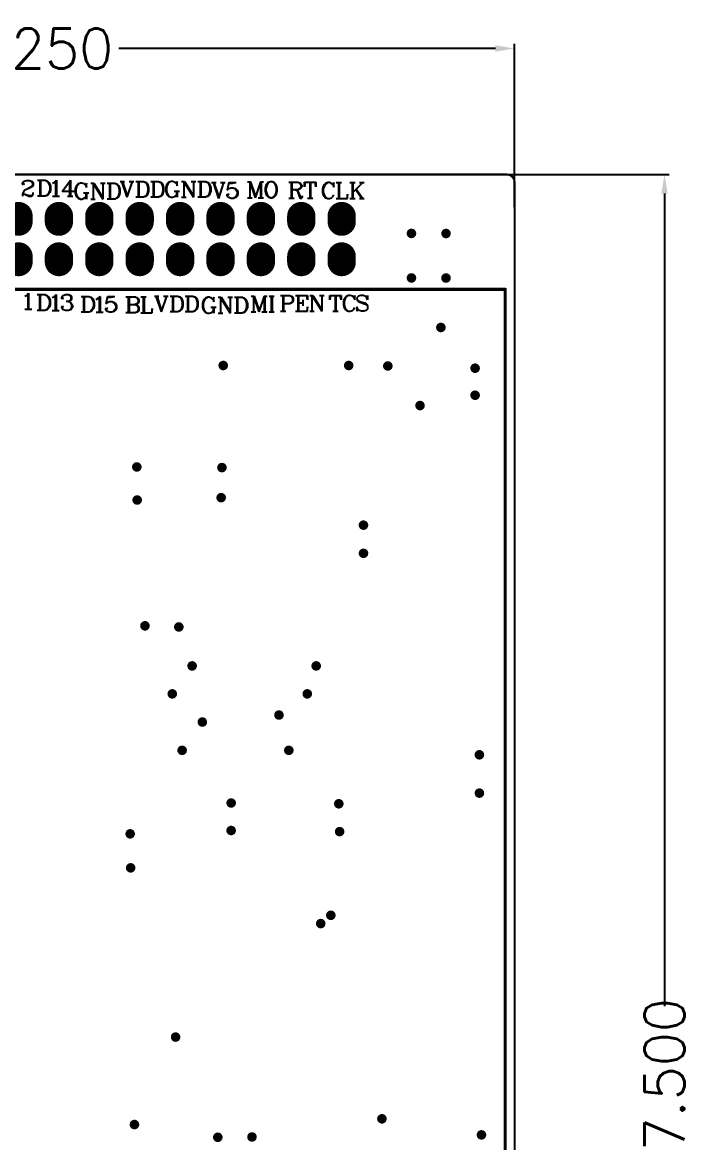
# Model space of a CAD drawing. Header units: millimetres. Extents: x 2086 to 2273, y 419 to 632.
# Drawn here: x 2129.6 to 2171.6, y 489.2 to 559.7 of the extents above; entities that cross this region are included whole.
import ezdxf

# ---------------------------------------------------------------- set-up
doc = ezdxf.new("R2010")
doc.units = ezdxf.units.MM
for name, color, linetype in [('KEEPOUTLAYER', 6, 'Continuous'), ('MULTILAYER', 9, 'Continuous'), ('TOPOVERLAY', 2, 'Continuous'), ('ViaHoleLayer', 16, 'Continuous')]:
    doc.layers.add(name, color=color, linetype=linetype)
doc.styles.get("Standard").update_dxf_attribs({"font": 'txt', "bigfont": 'gbcbig.shx'})
doc.dimstyles.new('ISO-25$0', dxfattribs={"dimtxt": 2.5, "dimasz": 1.2, "dimexe": 0.3, "dimexo": 0.2, "dimgap": 0.2, "dimtad": 0, "dimdec": 3, "dimzin": 1, "dimdsep": 46, "dimtxsty": 'Standard', "dimcen": 0.5, "dimadec": 0, "dimazin": 0, "dimtp": 1.2, "dimtm": 1.2, "dimtfac": 1, "dimtdec": 3, "dimtmove": 0, "dimatfit": 3, "dimfxl": 0, "dimtolj": 1, "dimarcsym": 0})

# ---------------------------------------------------------------- blocks, each defined once
blk = doc.blocks.new('IDE34VR_1')
at = {"layer": 'MULTILAYER', "const_width": 1.778}
for points in [[(0.000005, 2.716995), (0.000005, 2.362995)], [(2.54, 2.717002), (2.54, 2.363003)], [(5.080005, 2.716997), (5.080005, 2.362998)], [(7.620003, 2.716997), (7.620003, 2.362998)], [(10.160003, 2.717), (10.160003, 2.363)], [(12.7, 2.716995), (12.7, 2.362995)], [(15.240003, 2.717), (15.240003, 2.363)], [(17.780003, 2.716997), (17.780003, 2.362998)], [(20.32, 2.717), (20.32, 2.363)], [(22.860005, 2.717), (22.860005, 2.363)], [(25.4, 2.717), (25.4, 2.363)], [(27.940003, 2.716997), (27.940003, 2.362998)], [(30.480003, 2.716997), (30.480003, 2.362998)], [(33.020003, 2.717), (33.020003, 2.363)], [(35.560005, 2.716997), (35.560005, 2.362998)], [(38.100003, 2.717), (38.100003, 2.363)], [(40.640003, 2.716997), (40.640003, 2.362998)], [(2.540005, 0.177), (2.540005, -0.177)], [(5.08, 0.177002), (5.08, -0.176997)], [(7.620003, 0.176997), (7.620003, -0.177002)], [(10.160003, 0.176995), (10.160003, -0.177005)], [(12.7, 0.177), (12.7, -0.177)], [(15.240003, 0.176997), (15.240003, -0.177002)], [(17.780003, 0.176997), (17.780003, -0.177002)], [(20.320003, 0.176997), (20.320003, -0.177002)], [(22.86, 0.177), (22.86, -0.177)], [(25.400005, 0.177), (25.400005, -0.177)], [(27.940003, 0.176997), (27.940003, -0.177002)], [(30.480003, 0.176997), (30.480003, -0.177002)], [(33.020003, 0.176997), (33.020003, -0.177002)], [(35.56, 0.177), (35.56, -0.177)], [(38.100003, 0.176997), (38.100003, -0.177002)], [(40.640003, 0.176997), (40.640003, -0.177002)]]:
    blk.add_lwpolyline(points, dxfattribs=at)
at = {"layer": 'MULTILAYER', "const_width": 0.889}
for points in [[(-0.444495, 2.716995, 1), (0.444505, 2.716995, 1)], [(2.0955, 2.717002, 1), (2.9845, 2.717002, 1)], [(4.635505, 2.716997, 1), (5.524505, 2.716997, 1)], [(7.175503, 2.716997, 1), (8.064503, 2.716997, 1)], [(9.715503, 2.717, 1), (10.604503, 2.717, 1)], [(12.2555, 2.716995, 1), (13.1445, 2.716995, 1)], [(14.795503, 2.717, 1), (15.684503, 2.717, 1)], [(17.335503, 2.716997, 1), (18.224503, 2.716997, 1)], [(19.8755, 2.717, 1), (20.7645, 2.717, 1)], [(22.415505, 2.717, 1), (23.304505, 2.717, 1)], [(24.9555, 2.717, 1), (25.8445, 2.717, 1)], [(27.495503, 2.716997, 1), (28.384503, 2.716997, 1)], [(30.035503, 2.716997, 1), (30.924503, 2.716997, 1)], [(32.575503, 2.717, 1), (33.464503, 2.717, 1)], [(35.115505, 2.716997, 1), (36.004505, 2.716997, 1)], [(37.655503, 2.717, 1), (38.544503, 2.717, 1)], [(40.195503, 2.716997, 1), (41.084503, 2.716997, 1)], [(-0.444495, 2.362995, 1), (0.444505, 2.362995, 1)], [(2.0955, 2.363003, 1), (2.9845, 2.363003, 1)], [(4.635505, 2.362998, 1), (5.524505, 2.362998, 1)], [(7.175503, 2.362998, 1), (8.064503, 2.362998, 1)], [(9.715503, 2.363, 1), (10.604503, 2.363, 1)], [(12.2555, 2.362995, 1), (13.1445, 2.362995, 1)], [(14.795503, 2.363, 1), (15.684503, 2.363, 1)], [(17.335503, 2.362998, 1), (18.224503, 2.362998, 1)], [(19.8755, 2.363, 1), (20.7645, 2.363, 1)], [(22.415505, 2.363, 1), (23.304505, 2.363, 1)], [(24.9555, 2.363, 1), (25.8445, 2.363, 1)], [(27.495503, 2.362998, 1), (28.384503, 2.362998, 1)], [(30.035503, 2.362998, 1), (30.924503, 2.362998, 1)], [(32.575503, 2.363, 1), (33.464503, 2.363, 1)], [(35.115505, 2.362998, 1), (36.004505, 2.362998, 1)], [(37.655503, 2.363, 1), (38.544503, 2.363, 1)], [(40.195503, 2.362998, 1), (41.084503, 2.362998, 1)], [(2.095505, 0.177, 1), (2.984505, 0.177, 1)], [(2.095505, -0.177, 1), (2.984505, -0.177, 1)], [(4.6355, 0.177002, 1), (5.5245, 0.177002, 1)], [(4.6355, -0.176997, 1), (5.5245, -0.176997, 1)], [(7.175503, 0.176997, 1), (8.064503, 0.176997, 1)], [(7.175503, -0.177002, 1), (8.064503, -0.177002, 1)], [(9.715503, 0.176995, 1), (10.604503, 0.176995, 1)], [(9.715503, -0.177005, 1), (10.604503, -0.177005, 1)], [(12.2555, 0.177, 1), (13.1445, 0.177, 1)], [(12.2555, -0.177, 1), (13.1445, -0.177, 1)], [(14.795503, 0.176997, 1), (15.684503, 0.176997, 1)], [(14.795503, -0.177002, 1), (15.684503, -0.177002, 1)], [(17.335503, 0.176997, 1), (18.224503, 0.176997, 1)], [(17.335503, -0.177002, 1), (18.224503, -0.177002, 1)], [(19.875503, 0.176997, 1), (20.764503, 0.176997, 1)], [(19.875503, -0.177002, 1), (20.764503, -0.177002, 1)], [(22.4155, 0.177, 1), (23.3045, 0.177, 1)], [(22.4155, -0.177, 1), (23.3045, -0.177, 1)], [(24.955505, 0.177, 1), (25.844505, 0.177, 1)], [(24.955505, -0.177, 1), (25.844505, -0.177, 1)], [(27.495503, 0.176997, 1), (28.384503, 0.176997, 1)], [(27.495503, -0.177002, 1), (28.384503, -0.177002, 1)], [(30.035503, 0.176997, 1), (30.924503, 0.176997, 1)], [(30.035503, -0.177002, 1), (30.924503, -0.177002, 1)], [(32.575503, 0.176997, 1), (33.464503, 0.176997, 1)], [(32.575503, -0.177002, 1), (33.464503, -0.177002, 1)], [(35.1155, 0.177, 1), (36.0045, 0.177, 1)], [(35.1155, -0.177, 1), (36.0045, -0.177, 1)], [(37.655503, 0.176997, 1), (38.544503, 0.176997, 1)], [(37.655503, -0.177002, 1), (38.544503, -0.177002, 1)], [(40.195503, 0.176997, 1), (41.084503, 0.176997, 1)], [(40.195503, -0.177002, 1), (41.084503, -0.177002, 1)]]:
    blk.add_lwpolyline(points, format="xyb", close=True, dxfattribs=at)
at = {"layer": 'MULTILAYER'}
blk.add_solid([(-0.889, -1.066), (0.889, -1.066), (-0.889, 1.066), (0.889, 1.066)], dxfattribs=at)
blk = doc.blocks.new('*D102')
at = {"color": 0, "lineweight": -2, "transparency": 16777216}
for p, q in [((2098.274, 548.057), (2098.274, 558.339)), ((2099.474, 558.039), (2123.157, 558.039)), ((2159.324, 558.039), (2135.641, 558.039)), ((2160.524, 548.057), (2160.524, 558.339))]:
    blk.add_line(p, q, dxfattribs=at)
at = {"color": 0, "transparency": 16777216}
for points in [[(2099.474, 558.239), (2099.474, 557.839), (2098.274, 558.039)], [(2159.324, 558.239), (2159.324, 557.839), (2160.524, 558.039)]]:
    blk.add_solid(points, dxfattribs=at)
at = {"layer": 'Defpoints', "color": 0, "transparency": 16777216}
for p in [(2160.524, 558.039), (2098.274, 547.857), (2160.524, 547.857)]:
    blk.add_point(p, dxfattribs=at)
at = {"color": 0, "transparency": 16777216, "insert": (2129.399, 558.039), "char_height": 2.5, "attachment_point": 5}
blk.add_mtext('\\A1;62.250', dxfattribs=at)
blk = doc.blocks.new('*D103')
at = {"color": 0, "lineweight": -2, "transparency": 16777216}
for p, q in [((2157.347, 550.115), (2170.253, 550.115)), ((2169.953, 548.915), (2169.953, 497.815)), ((2169.953, 433.815), (2169.953, 484.915)), ((2157.347, 432.615), (2170.253, 432.615))]:
    blk.add_line(p, q, dxfattribs=at)
at = {"color": 0, "transparency": 16777216}
for points in [[(2169.753, 548.915), (2170.153, 548.915), (2169.953, 550.115)], [(2169.753, 433.815), (2170.153, 433.815), (2169.953, 432.615)]]:
    blk.add_solid(points, dxfattribs=at)
at = {"layer": 'Defpoints', "color": 0, "transparency": 16777216}
for p in [(2157.147, 550.115), (2157.147, 432.615), (2169.953, 432.615)]:
    blk.add_point(p, dxfattribs=at)
at = {"color": 0, "transparency": 16777216, "insert": (2169.953, 491.365), "char_height": 2.5, "attachment_point": 5, "rotation": 90}
blk.add_mtext('\\A1;117.500', dxfattribs=at)

msp = doc.modelspace()

# ---------------------------------------------------------------- linework, layer by layer
at = {"layer": 'KEEPOUTLAYER', "const_width": 0.127}
for points in [[(2098.7741, 550.1153), (2160.0241, 550.1153)], [(2160.5241, 433.1153), (2160.5241, 549.6153)]]:
    msp.add_lwpolyline(points, dxfattribs=at)
at = {"layer": 'KEEPOUTLAYER', "const_width": 0.0635}
for points in [[(2159.9924, 550.1153, 1), (2160.0559, 550.1153, 1)], [(2159.9924, 550.1153, 1), (2160.0559, 550.1153, 1)], [(2160.4924, 549.6153, 1), (2160.5559, 549.6153, 1)], [(2160.4924, 549.6153, 1), (2160.5559, 549.6153, 1)]]:
    msp.add_lwpolyline(points, format="xyb", close=True, dxfattribs=at)
at = {"layer": 'KEEPOUTLAYER', "const_width": 0.127}
msp.add_lwpolyline([(2160.0241, 550.1153, -0.4142136), (2160.5241, 549.6153)], format="xyb", dxfattribs=at)
at = {"layer": 'MULTILAYER', "const_width": 0.3}
for points in [[(2153.8907, 546.4108, 1), (2154.1907, 546.4108, 1)], [(2156.0641, 546.4056, 1), (2156.3641, 546.4056, 1)], [(2153.8907, 543.6108, 1), (2154.1907, 543.6108, 1)], [(2156.0641, 543.6056, 1), (2156.3641, 543.6056, 1)], [(2155.7407, 540.4958, 1), (2156.0407, 540.4958, 1)], [(2142.0541, 538.1053, 1), (2142.3541, 538.1053, 1)], [(2149.9441, 538.1053, 1), (2150.2441, 538.1053, 1)], [(2152.4041, 538.0753, 1), (2152.7041, 538.0753, 1)], [(2157.8941, 537.9353, 1), (2158.1941, 537.9353, 1)], [(2157.8941, 536.2353, 1), (2158.1941, 536.2353, 1)], [(2154.4307, 535.5858, 1), (2154.7307, 535.5858, 1)], [(2136.6241, 531.7253, 1), (2136.9241, 531.7253, 1)], [(2141.9741, 531.6853, 1), (2142.2741, 531.6853, 1)], [(2136.6441, 529.6453, 1), (2136.9441, 529.6453, 1)], [(2141.9241, 529.7953, 1), (2142.2241, 529.7953, 1)], [(2150.8741, 528.0653, 1), (2151.1741, 528.0653, 1)], [(2150.8741, 526.2953, 1), (2151.1741, 526.2953, 1)], [(2137.1341, 521.7353, 1), (2137.4341, 521.7353, 1)], [(2139.2641, 521.6653, 1), (2139.5641, 521.6653, 1)], [(2140.1007, 519.2158, 1), (2140.4007, 519.2158, 1)], [(2147.9007, 519.2158, 1), (2148.2007, 519.2158, 1)], [(2138.8507, 517.4558, 1), (2139.1507, 517.4558, 1)], [(2147.3407, 517.4558, 1), (2147.6407, 517.4558, 1)], [(2145.5607, 516.1258, 1), (2145.8607, 516.1258, 1)], [(2140.7407, 515.6858, 1), (2141.0407, 515.6858, 1)], [(2139.4707, 513.9058, 1), (2139.7707, 513.9058, 1)], [(2146.1807, 513.9058, 1), (2146.4807, 513.9058, 1)], [(2158.1641, 513.6253, 1), (2158.4641, 513.6253, 1)], [(2158.1641, 511.2153, 1), (2158.4641, 511.2153, 1)], [(2142.5541, 510.5953, 1), (2142.8541, 510.5953, 1)], [(2149.3241, 510.5453, 1), (2149.6241, 510.5453, 1)], [(2136.2041, 508.6553, 1), (2136.5041, 508.6553, 1)], [(2142.5541, 508.8653, 1), (2142.8541, 508.8653, 1)], [(2149.3741, 508.7953, 1), (2149.6741, 508.7953, 1)], [(2136.2341, 506.5153, 1), (2136.5341, 506.5153, 1)], [(2148.8219, 503.5346, 1), (2149.1219, 503.5346, 1)], [(2148.1869, 503.0119, 1), (2148.4869, 503.0119, 1)], [(2139.0607, 495.8758, 1), (2139.3607, 495.8758, 1)], [(2152.0341, 490.7353, 1), (2152.3341, 490.7353, 1)], [(2136.4741, 490.3753, 1), (2136.7741, 490.3753, 1)], [(2141.7141, 489.5753, 1), (2142.0141, 489.5753, 1)], [(2143.8641, 489.5953, 1), (2144.1641, 489.5953, 1)], [(2158.2941, 489.7253, 1), (2158.5941, 489.7253, 1)]]:
    msp.add_lwpolyline(points, format="xyb", close=True, dxfattribs=at)
at = {"layer": 'TOPOVERLAY'}
for p, q in [((2129.5935, 549.5525), (2129.6411, 549.6477)), ((2129.5935, 549.5049), (2129.5935, 549.5525)), ((2129.6411, 549.4573), (2129.5935, 549.5049)), ((2129.6411, 549.6477), (2129.6887, 549.6953)), ((2129.6411, 549.5525), (2129.6887, 549.5049)), ((2129.6887, 549.5049), (2129.6411, 549.4573)), ((2129.6887, 549.6953), (2129.8315, 549.743)), ((2129.8315, 549.743), (2130.022, 549.743)), ((2130.022, 549.743), (2130.1648, 549.6953)), ((2130.022, 549.743), (2130.1172, 549.6953)), ((2130.1172, 549.6953), (2130.1648, 549.6477)), ((2130.1648, 549.6953), (2130.2124, 549.6477)), ((2130.1648, 549.6477), (2130.2124, 549.5525)), ((2130.2124, 549.4573), (2130.1648, 549.3621)), ((2130.2124, 549.6477), (2130.26, 549.5525)), ((2130.2124, 549.5525), (2130.2124, 549.4573)), ((2130.26, 549.4573), (2130.2124, 549.3621)), ((2130.26, 549.5525), (2130.26, 549.4573)), ((2130.531, 549.753), (2131.0071, 549.753)), ((2130.6738, 549.753), (2130.6738, 548.7532)), ((2130.7214, 549.753), (2130.7214, 548.7532)), ((2131.0071, 549.753), (2131.1499, 549.7053)), ((2131.0071, 549.753), (2131.1023, 549.7053)), ((2131.1023, 549.7053), (2131.1975, 549.6101)), ((2131.1499, 549.7053), (2131.2451, 549.6101)), ((2131.1975, 549.6101), (2131.2451, 549.5149)), ((2131.2451, 549.6101), (2131.2927, 549.5149)), ((2131.2451, 549.5149), (2131.2927, 549.3721)), ((2131.2927, 549.5149), (2131.3403, 549.3721)), ((2131.4736, 549.5625), (2131.5688, 549.6101)), ((2131.5688, 549.6101), (2131.7117, 549.753)), ((2131.6641, 549.7053), (2131.6641, 548.7532)), ((2131.7117, 549.753), (2131.7117, 548.7532)), ((2132.0735, 549.0388), (2132.5972, 549.753)), ((2132.5496, 549.6577), (2132.5496, 548.7532)), ((2132.5972, 549.753), (2132.5972, 548.7532)), ((2132.9862, 549.4301), (2132.9386, 549.3349)), ((2133.0814, 549.5253), (2132.9862, 549.4301)), ((2133.0338, 549.4301), (2132.9862, 549.3349)), ((2133.129, 549.5253), (2133.0338, 549.4301)), ((2133.2242, 549.573), (2133.0814, 549.5253)), ((2133.2242, 549.573), (2133.129, 549.5253)), ((2133.3194, 549.573), (2133.2242, 549.573)), ((2133.4623, 549.5253), (2133.3194, 549.573)), ((2133.5575, 549.4301), (2133.4623, 549.5253)), ((2133.6051, 549.573), (2133.5575, 549.4301)), ((2133.5575, 549.4301), (2133.6051, 549.2873)), ((2133.6051, 549.2873), (2133.6051, 549.573)), ((2133.8765, 549.573), (2134.0669, 549.573)), ((2134.0193, 549.573), (2134.0193, 548.5732)), ((2134.0669, 549.573), (2134.6382, 548.6684)), ((2134.0669, 549.4777), (2134.6382, 548.5732)), ((2134.4954, 549.573), (2134.781, 549.573)), ((2134.6382, 549.573), (2134.6382, 548.5732)), ((2134.9048, 549.573), (2135.3809, 549.573)), ((2135.0476, 549.573), (2135.0476, 548.5732)), ((2135.0953, 549.573), (2135.0953, 548.5732)), ((2135.3809, 549.573), (2135.5237, 549.5253)), ((2135.3809, 549.573), (2135.4761, 549.5253)), ((2135.4761, 549.5253), (2135.5713, 549.4301)), ((2135.5237, 549.5253), (2135.619, 549.4301)), ((2135.5713, 549.4301), (2135.619, 549.3349)), ((2135.619, 549.4301), (2135.6666, 549.3349)), ((2135.721, 549.683), (2136.0066, 549.683)), ((2135.8162, 549.683), (2136.1494, 548.6832)), ((2135.8638, 549.683), (2136.1494, 548.826)), ((2136.4827, 549.683), (2136.1494, 548.6832)), ((2136.2923, 549.683), (2136.5779, 549.683)), ((2136.7065, 549.683), (2137.1826, 549.683)), ((2136.8493, 549.683), (2136.8493, 548.6832)), ((2136.8969, 549.683), (2136.8969, 548.6832)), ((2137.1826, 549.683), (2137.3254, 549.6353)), ((2137.1826, 549.683), (2137.2778, 549.6353)), ((2137.2778, 549.6353), (2137.373, 549.5401)), ((2137.3254, 549.6353), (2137.4206, 549.5401)), ((2137.373, 549.5401), (2137.4206, 549.4449)), ((2137.4206, 549.5401), (2137.4682, 549.4449)), ((2137.4206, 549.4449), (2137.4682, 549.3021)), ((2137.4682, 549.4449), (2137.5158, 549.3021)), ((2137.6491, 549.683), (2138.1252, 549.683)), ((2137.7919, 549.683), (2137.7919, 548.6832)), ((2137.8396, 549.683), (2137.8396, 548.6832)), ((2138.1252, 549.683), (2138.268, 549.6353)), ((2138.1252, 549.683), (2138.2204, 549.6353)), ((2138.2204, 549.6353), (2138.3156, 549.5401)), ((2138.268, 549.6353), (2138.3633, 549.5401)), ((2138.3156, 549.5401), (2138.3633, 549.4449)), ((2138.3633, 549.5401), (2138.4109, 549.4449)), ((2138.3633, 549.4449), (2138.4109, 549.3021)), ((2138.4109, 549.4449), (2138.4585, 549.3021)), ((2138.6418, 549.4445), (2138.5941, 549.3017)), ((2138.6894, 549.5397), (2138.6418, 549.4445)), ((2138.6894, 549.4445), (2138.6418, 549.3017)), ((2138.7846, 549.635), (2138.6894, 549.5397)), ((2138.737, 549.5397), (2138.6894, 549.4445)), ((2138.8322, 549.635), (2138.737, 549.5397)), ((2138.9274, 549.6826), (2138.7846, 549.635)), ((2138.9274, 549.6826), (2138.8322, 549.635)), ((2139.0226, 549.6826), (2138.9274, 549.6826)), ((2139.1655, 549.635), (2139.0226, 549.6826)), ((2139.2607, 549.5397), (2139.1655, 549.635)), ((2139.3083, 549.6826), (2139.2607, 549.5397)), ((2139.2607, 549.5397), (2139.3083, 549.3969)), ((2139.3083, 549.3969), (2139.3083, 549.6826)), ((2139.5797, 549.6826), (2139.7701, 549.6826)), ((2139.7225, 549.6826), (2139.7225, 548.6828)), ((2139.7701, 549.6826), (2140.3414, 548.778)), ((2139.7701, 549.5873), (2140.3414, 548.6828)), ((2140.1986, 549.6826), (2140.4842, 549.6826)), ((2140.3414, 549.6826), (2140.3414, 548.6828)), ((2140.608, 549.6826), (2141.0841, 549.6826)), ((2140.7508, 549.6826), (2140.7508, 548.6828)), ((2140.7984, 549.6826), (2140.7984, 548.6828)), ((2141.0841, 549.6826), (2141.2269, 549.635)), ((2141.0841, 549.6826), (2141.1793, 549.635)), ((2141.1793, 549.635), (2141.2745, 549.5397)), ((2141.2269, 549.635), (2141.3221, 549.5397)), ((2141.2745, 549.5397), (2141.3221, 549.4445)), ((2141.3221, 549.5397), (2141.3697, 549.4445)), ((2141.3221, 549.4445), (2141.3697, 549.3017)), ((2141.3697, 549.4445), (2141.4174, 549.3017)), ((2141.471, 549.613), (2141.7566, 549.613)), ((2141.5662, 549.613), (2141.8994, 548.6132)), ((2141.6138, 549.613), (2141.8994, 548.756)), ((2142.2327, 549.613), (2141.8994, 548.6132)), ((2142.0423, 549.613), (2142.3279, 549.613)), ((2142.5517, 549.613), (2142.4565, 549.1369)), ((2142.5517, 549.613), (2143.0278, 549.613)), ((2142.5517, 549.5653), (2142.7897, 549.5653)), ((2142.7897, 549.5653), (2143.0278, 549.613)), ((2143.731, 549.653), (2143.9214, 549.653)), ((2143.8738, 549.653), (2143.8738, 548.6532)), ((2143.8738, 549.653), (2144.2071, 548.6532)), ((2143.9214, 549.653), (2144.2071, 548.796)), ((2144.5403, 549.653), (2144.2071, 548.6532)), ((2144.5403, 549.653), (2144.5403, 548.6532)), ((2144.5403, 549.653), (2144.7307, 549.653)), ((2144.5879, 549.653), (2144.5879, 548.6532)), ((2144.9402, 549.5101), (2144.8926, 549.4149)), ((2145.0354, 549.6053), (2144.9402, 549.5101)), ((2144.9878, 549.5101), (2144.9402, 549.4149)), ((2145.0831, 549.6053), (2144.9878, 549.5101)), ((2145.1783, 549.653), (2145.0354, 549.6053)), ((2145.1783, 549.653), (2145.0831, 549.6053)), ((2145.2735, 549.653), (2145.1783, 549.653)), ((2145.4163, 549.6053), (2145.2735, 549.653)), ((2145.3687, 549.6053), (2145.2735, 549.653)), ((2145.4639, 549.5101), (2145.3687, 549.6053)), ((2145.5115, 549.5101), (2145.4163, 549.6053)), ((2145.5115, 549.4149), (2145.4639, 549.5101)), ((2145.5591, 549.4149), (2145.5115, 549.5101)), ((2146.331, 549.633), (2146.9023, 549.633)), ((2146.4738, 549.633), (2146.4738, 548.6332)), ((2146.5214, 549.633), (2146.5214, 548.6332)), ((2146.9023, 549.633), (2147.0451, 549.5853)), ((2146.9023, 549.633), (2146.9975, 549.5853)), ((2146.9975, 549.5853), (2147.0451, 549.5377)), ((2147.0451, 549.5853), (2147.0927, 549.5377)), ((2147.0451, 549.5377), (2147.0927, 549.4425)), ((2147.0927, 549.5377), (2147.1403, 549.4425)), ((2147.0927, 549.4425), (2147.0927, 549.3473)), ((2147.1403, 549.4425), (2147.1403, 549.3473)), ((2147.3641, 549.633), (2147.3165, 549.3473)), ((2147.3165, 549.3473), (2147.3165, 549.633)), ((2147.3165, 549.633), (2148.0306, 549.633)), ((2147.6497, 549.633), (2147.6497, 548.6332)), ((2147.6973, 549.633), (2147.6973, 548.6332)), ((2148.0306, 549.3473), (2147.983, 549.633)), ((2148.0306, 549.633), (2148.0306, 549.3473)), ((2148.5462, 549.4601), (2148.4986, 549.3649)), ((2148.6414, 549.5553), (2148.5462, 549.4601)), ((2148.5938, 549.4601), (2148.5462, 549.3649)), ((2148.689, 549.5553), (2148.5938, 549.4601)), ((2148.7842, 549.603), (2148.6414, 549.5553)), ((2148.7842, 549.603), (2148.689, 549.5553)), ((2148.8794, 549.603), (2148.7842, 549.603)), ((2149.0223, 549.5553), (2148.8794, 549.603)), ((2149.1175, 549.4601), (2149.0223, 549.5553)), ((2149.1651, 549.603), (2149.1175, 549.4601)), ((2149.1175, 549.4601), (2149.1651, 549.3173)), ((2149.1651, 549.3173), (2149.1651, 549.603)), ((2149.3079, 549.603), (2149.6412, 549.603)), ((2149.4507, 549.603), (2149.4507, 548.6032)), ((2149.4984, 549.603), (2149.4984, 548.6032)), ((2150.1649, 549.603), (2150.4981, 549.603)), ((2150.3077, 549.603), (2150.3077, 548.6032)), ((2150.3553, 549.603), (2150.3553, 548.6032)), ((2150.9742, 549.603), (2150.3553, 548.984)), ((2150.7838, 549.603), (2151.0694, 549.603)), ((2129.6411, 549.0288), (2129.5935, 548.886)), ((2129.5935, 548.886), (2129.5935, 548.7432)), ((2129.5935, 548.8384), (2129.6411, 548.886)), ((2129.7363, 549.124), (2129.6411, 549.0288)), ((2129.6411, 548.886), (2129.7363, 548.886)), ((2129.8315, 549.1716), (2129.7363, 549.124)), ((2129.7363, 548.886), (2129.9744, 548.7908)), ((2129.7363, 548.886), (2129.9744, 548.7432)), ((2130.0696, 549.2669), (2129.8315, 549.1716)), ((2130.022, 549.2669), (2129.8315, 549.1716)), ((2129.9744, 548.7908), (2130.1172, 548.7908)), ((2129.9744, 548.7432), (2130.1648, 548.7432)), ((2130.1648, 549.3621), (2130.022, 549.2669)), ((2130.2124, 549.3621), (2130.0696, 549.2669)), ((2130.1172, 548.7908), (2130.2124, 548.8384)), ((2130.1648, 548.7432), (2130.2124, 548.7908)), ((2130.2124, 548.8384), (2130.26, 548.886)), ((2130.2124, 548.7908), (2130.26, 548.886)), ((2130.26, 548.886), (2130.26, 548.9812)), ((2131.0071, 548.7532), (2130.531, 548.7532)), ((2131.1499, 548.8008), (2131.0071, 548.7532)), ((2131.1023, 548.8008), (2131.0071, 548.7532)), ((2131.1975, 548.896), (2131.1023, 548.8008)), ((2131.2451, 548.896), (2131.1499, 548.8008)), ((2131.2451, 548.9912), (2131.1975, 548.896)), ((2131.2927, 549.134), (2131.2451, 548.9912)), ((2131.2927, 548.9912), (2131.2451, 548.896)), ((2131.2927, 549.3721), (2131.2927, 549.134)), ((2131.3403, 549.134), (2131.2927, 548.9912)), ((2131.3403, 549.3721), (2131.3403, 549.134)), ((2131.4736, 548.7532), (2131.9021, 548.7532)), ((2132.8352, 549.0388), (2132.0735, 549.0388)), ((2132.4068, 548.7532), (2132.74, 548.7532)), ((2132.9386, 549.3349), (2132.891, 549.1921)), ((2132.891, 549.1921), (2132.891, 548.954)), ((2132.891, 548.954), (2132.9386, 548.8112)), ((2132.9862, 549.3349), (2132.9386, 549.1921)), ((2132.9386, 549.1921), (2132.9386, 548.954)), ((2132.9386, 548.954), (2132.9862, 548.8112)), ((2132.9386, 548.8112), (2132.9862, 548.716)), ((2132.9862, 548.8112), (2133.0338, 548.716)), ((2133.4147, 548.954), (2133.7479, 548.954)), ((2133.5575, 548.954), (2133.5575, 548.5732)), ((2133.6051, 548.954), (2133.6051, 548.5732)), ((2135.619, 548.8112), (2135.5713, 548.716)), ((2135.619, 549.3349), (2135.6666, 549.1921)), ((2135.6666, 548.954), (2135.619, 548.8112)), ((2135.6666, 548.8112), (2135.619, 548.716)), ((2135.6666, 549.3349), (2135.7142, 549.1921)), ((2135.6666, 549.1921), (2135.6666, 548.954)), ((2135.7142, 548.954), (2135.6666, 548.8112)), ((2135.7142, 549.1921), (2135.7142, 548.954)), ((2137.3254, 548.7308), (2137.1826, 548.6832)), ((2137.2778, 548.7308), (2137.1826, 548.6832)), ((2137.373, 548.826), (2137.2778, 548.7308)), ((2137.4206, 548.826), (2137.3254, 548.7308)), ((2137.4206, 548.9212), (2137.373, 548.826)), ((2137.4682, 549.064), (2137.4206, 548.9212)), ((2137.4682, 548.9212), (2137.4206, 548.826)), ((2137.4682, 549.3021), (2137.4682, 549.064)), ((2137.5158, 549.064), (2137.4682, 548.9212)), ((2137.5158, 549.3021), (2137.5158, 549.064)), ((2138.268, 548.7308), (2138.1252, 548.6832)), ((2138.2204, 548.7308), (2138.1252, 548.6832)), ((2138.3156, 548.826), (2138.2204, 548.7308)), ((2138.3633, 548.826), (2138.268, 548.7308)), ((2138.3633, 548.9212), (2138.3156, 548.826)), ((2138.4109, 549.064), (2138.3633, 548.9212)), ((2138.4109, 548.9212), (2138.3633, 548.826)), ((2138.4109, 549.3021), (2138.4109, 549.064)), ((2138.4585, 549.064), (2138.4109, 548.9212)), ((2138.4585, 549.3021), (2138.4585, 549.064)), ((2138.5941, 549.3017), (2138.5941, 549.0636)), ((2138.5941, 549.0636), (2138.6418, 548.9208)), ((2138.6418, 549.3017), (2138.6418, 549.0636)), ((2138.6418, 549.0636), (2138.6894, 548.9208)), ((2138.6418, 548.9208), (2138.6894, 548.8256)), ((2138.6894, 548.9208), (2138.737, 548.8256)), ((2138.6894, 548.8256), (2138.7846, 548.7304)), ((2138.737, 548.8256), (2138.8322, 548.7304)), ((2138.7846, 548.7304), (2138.9274, 548.6828)), ((2138.8322, 548.7304), (2138.9274, 548.6828)), ((2139.0226, 548.6828), (2139.1655, 548.7304)), ((2139.1178, 549.0636), (2139.4511, 549.0636)), ((2139.1655, 548.7304), (2139.2607, 548.8256)), ((2139.2607, 549.0636), (2139.2607, 548.6828)), ((2139.3083, 549.0636), (2139.3083, 548.6828)), ((2141.2269, 548.7304), (2141.0841, 548.6828)), ((2141.1793, 548.7304), (2141.0841, 548.6828)), ((2141.2745, 548.8256), (2141.1793, 548.7304)), ((2141.3221, 548.8256), (2141.2269, 548.7304)), ((2141.3221, 548.9208), (2141.2745, 548.8256)), ((2141.3697, 549.0636), (2141.3221, 548.9208)), ((2141.3697, 548.9208), (2141.3221, 548.8256)), ((2141.3697, 549.3017), (2141.3697, 549.0636)), ((2141.4174, 549.0636), (2141.3697, 548.9208)), ((2141.4174, 549.3017), (2141.4174, 549.0636)), ((2142.4565, 549.1369), (2142.5517, 549.2321)), ((2142.4565, 548.8512), (2142.5041, 548.8988)), ((2142.4565, 548.8036), (2142.4565, 548.8512)), ((2142.5041, 548.7084), (2142.4565, 548.8036)), ((2142.5041, 548.8988), (2142.5517, 548.8512)), ((2142.5517, 548.8512), (2142.5041, 548.8036)), ((2142.5517, 549.2321), (2142.6945, 549.2797)), ((2142.6945, 549.2797), (2142.8373, 549.2797)), ((2142.8373, 549.2797), (2142.9802, 549.2321)), ((2142.8373, 549.2797), (2142.9326, 549.2321)), ((2142.9326, 549.2321), (2143.0278, 549.1369)), ((2143.0278, 548.756), (2142.9326, 548.6608)), ((2142.9802, 549.2321), (2143.0754, 549.1369)), ((2143.0754, 548.756), (2142.9802, 548.6608)), ((2143.0278, 549.1369), (2143.0754, 548.994)), ((2143.0754, 548.8988), (2143.0278, 548.756)), ((2143.0754, 549.1369), (2143.123, 548.994)), ((2143.0754, 548.994), (2143.0754, 548.8988)), ((2143.123, 548.8988), (2143.0754, 548.756)), ((2143.123, 548.994), (2143.123, 548.8988)), ((2144.8926, 549.4149), (2144.845, 549.2245)), ((2144.845, 549.2245), (2144.845, 549.0816)), ((2144.845, 549.0816), (2144.8926, 548.8912)), ((2144.9402, 549.4149), (2144.8926, 549.2245)), ((2144.8926, 549.2245), (2144.8926, 549.0816)), ((2144.8926, 549.0816), (2144.9402, 548.8912)), ((2144.8926, 548.8912), (2144.9402, 548.796)), ((2144.9402, 548.8912), (2144.9878, 548.796)), ((2144.9402, 548.796), (2145.0354, 548.7008)), ((2144.9878, 548.796), (2145.0831, 548.7008)), ((2145.3687, 548.7008), (2145.4639, 548.796)), ((2145.4163, 548.7008), (2145.5115, 548.796)), ((2145.4639, 548.796), (2145.5115, 548.8912)), ((2145.5591, 549.2245), (2145.5115, 549.4149)), ((2145.5115, 548.8912), (2145.5591, 549.0816)), ((2145.5115, 548.796), (2145.5591, 548.8912)), ((2145.6067, 549.2245), (2145.5591, 549.4149)), ((2145.5591, 549.0816), (2145.5591, 549.2245)), ((2145.5591, 548.8912), (2145.6067, 549.0816)), ((2145.6067, 549.0816), (2145.6067, 549.2245)), ((2146.9023, 549.1569), (2146.5214, 549.1569)), ((2146.7594, 549.1569), (2146.8547, 549.1093)), ((2146.8547, 549.1093), (2146.9023, 549.0616)), ((2146.8547, 549.1093), (2146.9023, 549.014)), ((2147.0451, 549.2045), (2146.9023, 549.1569)), ((2146.9975, 549.2045), (2146.9023, 549.1569)), ((2146.9023, 549.0616), (2147.0451, 548.7284)), ((2146.9023, 549.014), (2146.9975, 548.6808)), ((2147.0451, 549.2521), (2146.9975, 549.2045)), ((2147.0927, 549.3473), (2147.0451, 549.2521)), ((2147.0927, 549.2521), (2147.0451, 549.2045)), ((2147.0451, 548.7284), (2147.0927, 548.6808)), ((2147.1403, 549.3473), (2147.0927, 549.2521)), ((2147.1403, 548.6808), (2147.1879, 548.7284)), ((2147.1403, 548.6332), (2147.1879, 548.7284)), ((2147.1879, 548.7284), (2147.1879, 548.776)), ((2148.4986, 549.3649), (2148.451, 549.2221)), ((2148.451, 549.2221), (2148.451, 548.984)), ((2148.451, 548.984), (2148.4986, 548.8412)), ((2148.5462, 549.3649), (2148.4986, 549.2221)), ((2148.4986, 549.2221), (2148.4986, 548.984)), ((2148.4986, 548.984), (2148.5462, 548.8412)), ((2148.4986, 548.8412), (2148.5462, 548.746)), ((2148.5462, 548.8412), (2148.5938, 548.746)), ((2148.5462, 548.746), (2148.6414, 548.6508)), ((2148.5938, 548.746), (2148.689, 548.6508)), ((2149.0223, 548.6508), (2149.1175, 548.746)), ((2149.1175, 548.746), (2149.1651, 548.8412)), ((2150.0221, 548.8888), (2149.9744, 548.6032)), ((2150.0221, 548.6032), (2150.0221, 548.8888)), ((2150.5458, 549.1745), (2150.9266, 548.6032)), ((2150.5934, 549.1745), (2150.9742, 548.6032)), ((2132.9862, 548.716), (2133.0814, 548.6208)), ((2133.0338, 548.716), (2133.129, 548.6208)), ((2133.0814, 548.6208), (2133.2242, 548.5732)), ((2133.129, 548.6208), (2133.2242, 548.5732)), ((2133.2242, 548.5732), (2133.3194, 548.5732)), ((2133.3194, 548.5732), (2133.4623, 548.6208)), ((2133.4623, 548.6208), (2133.5575, 548.716)), ((2133.8765, 548.5732), (2134.1621, 548.5732)), ((2135.3809, 548.5732), (2134.9048, 548.5732)), ((2135.5237, 548.6208), (2135.3809, 548.5732)), ((2135.4761, 548.6208), (2135.3809, 548.5732)), ((2135.5713, 548.716), (2135.4761, 548.6208)), ((2135.619, 548.716), (2135.5237, 548.6208)), ((2137.1826, 548.6832), (2136.7065, 548.6832)), ((2138.1252, 548.6832), (2137.6491, 548.6832)), ((2138.9274, 548.6828), (2139.0226, 548.6828)), ((2139.5797, 548.6828), (2139.8653, 548.6828)), ((2141.0841, 548.6828), (2140.608, 548.6828)), ((2142.5517, 548.6608), (2142.5041, 548.7084)), ((2142.6945, 548.6132), (2142.5517, 548.6608)), ((2142.8373, 548.6132), (2142.6945, 548.6132)), ((2142.9802, 548.6608), (2142.8373, 548.6132)), ((2142.9326, 548.6608), (2142.8373, 548.6132)), ((2143.731, 548.6532), (2144.0166, 548.6532)), ((2144.3975, 548.6532), (2144.7307, 548.6532)), ((2145.0354, 548.7008), (2145.1783, 548.6532)), ((2145.0831, 548.7008), (2145.1783, 548.6532)), ((2145.1783, 548.6532), (2145.2735, 548.6532)), ((2145.2735, 548.6532), (2145.4163, 548.7008)), ((2145.2735, 548.6532), (2145.3687, 548.7008)), ((2146.331, 548.6332), (2146.6642, 548.6332)), ((2146.9975, 548.6808), (2147.0451, 548.6332)), ((2147.0451, 548.6332), (2147.1403, 548.6332)), ((2147.0927, 548.6808), (2147.1403, 548.6808)), ((2147.5069, 548.6332), (2147.8402, 548.6332)), ((2148.6414, 548.6508), (2148.7842, 548.6032)), ((2148.689, 548.6508), (2148.7842, 548.6032)), ((2148.7842, 548.6032), (2148.8794, 548.6032)), ((2148.8794, 548.6032), (2149.0223, 548.6508)), ((2149.3079, 548.6032), (2150.0221, 548.6032)), ((2150.1649, 548.6032), (2150.4981, 548.6032)), ((2150.7838, 548.6032), (2151.0694, 548.6032)), ((2129.7335, 542.4625), (2129.8287, 542.5101)), ((2129.8287, 542.5101), (2129.9715, 542.653)), ((2129.9239, 542.6053), (2129.9239, 541.6532)), ((2129.9715, 542.653), (2129.9715, 541.6532)), ((2130.511, 542.563), (2130.9871, 542.563)), ((2130.6538, 542.563), (2130.6538, 541.5632)), ((2130.7014, 542.563), (2130.7014, 541.5632)), ((2130.9871, 542.563), (2131.1299, 542.5153)), ((2130.9871, 542.563), (2131.0823, 542.5153)), ((2131.0823, 542.5153), (2131.1775, 542.4201)), ((2131.1299, 542.5153), (2131.2251, 542.4201)), ((2131.1775, 542.4201), (2131.2251, 542.3249)), ((2131.2251, 542.4201), (2131.2727, 542.3249)), ((2131.4536, 542.3725), (2131.5488, 542.4201)), ((2131.5488, 542.4201), (2131.6917, 542.563)), ((2131.6441, 542.5153), (2131.6441, 541.5632)), ((2131.6917, 542.563), (2131.6917, 541.5632)), ((2132.0535, 542.3725), (2132.1011, 542.4677)), ((2132.1011, 542.4677), (2132.1487, 542.5153)), ((2132.1487, 542.5153), (2132.2915, 542.563)), ((2132.2915, 542.563), (2132.482, 542.563)), ((2132.482, 542.563), (2132.6248, 542.5153)), ((2132.482, 542.563), (2132.5772, 542.5153)), ((2132.5772, 542.5153), (2132.6248, 542.4201)), ((2132.6248, 542.5153), (2132.6724, 542.4201)), ((2132.6248, 542.4201), (2132.6248, 542.2773)), ((2132.6724, 542.4201), (2132.6724, 542.2773)), ((2133.281, 542.453), (2133.7571, 542.453)), ((2133.4238, 542.453), (2133.4238, 541.4532)), ((2133.4714, 542.453), (2133.4714, 541.4532)), ((2133.7571, 542.453), (2133.8999, 542.4053)), ((2133.7571, 542.453), (2133.8523, 542.4053)), ((2133.8523, 542.4053), (2133.9475, 542.3101)), ((2133.8999, 542.4053), (2133.9951, 542.3101)), ((2134.3188, 542.3101), (2134.4617, 542.453)), ((2134.4141, 542.4053), (2134.4141, 541.4532)), ((2134.4617, 542.453), (2134.4617, 541.4532)), ((2134.9187, 542.453), (2134.8235, 541.9769)), ((2134.9187, 542.453), (2135.3948, 542.453)), ((2134.9187, 542.4053), (2135.1568, 542.4053)), ((2135.1568, 542.4053), (2135.3948, 542.453)), ((2136.091, 542.413), (2136.6623, 542.413)), ((2136.2338, 542.413), (2136.2338, 541.4132)), ((2136.2814, 542.413), (2136.2814, 541.4132)), ((2136.6623, 542.413), (2136.8051, 542.3653)), ((2136.6623, 542.413), (2136.7575, 542.3653)), ((2137.0336, 542.413), (2137.3669, 542.413)), ((2137.1764, 542.413), (2137.1764, 541.4132)), ((2137.2241, 542.413), (2137.2241, 541.4132)), ((2137.881, 542.473), (2138.1666, 542.473)), ((2137.9762, 542.473), (2138.3094, 541.4732)), ((2138.0238, 542.473), (2138.3094, 541.616)), ((2138.6427, 542.473), (2138.3094, 541.4732)), ((2138.4523, 542.473), (2138.7379, 542.473)), ((2138.8665, 542.473), (2139.3426, 542.473)), ((2139.0093, 542.473), (2139.0093, 541.4732)), ((2139.0569, 542.473), (2139.0569, 541.4732)), ((2139.3426, 542.473), (2139.4854, 542.4253)), ((2139.3426, 542.473), (2139.4378, 542.4253)), ((2139.4378, 542.4253), (2139.533, 542.3301)), ((2139.4854, 542.4253), (2139.5806, 542.3301)), ((2139.8091, 542.473), (2140.2852, 542.473)), ((2139.9519, 542.473), (2139.9519, 541.4732)), ((2139.9996, 542.473), (2139.9996, 541.4732)), ((2140.2852, 542.473), (2140.428, 542.4253)), ((2140.2852, 542.473), (2140.3804, 542.4253)), ((2140.3804, 542.4253), (2140.4756, 542.3301)), ((2140.428, 542.4253), (2140.5233, 542.3301)), ((2141.2342, 542.393), (2141.0914, 542.3453)), ((2141.2342, 542.393), (2141.139, 542.3453)), ((2141.3294, 542.393), (2141.2342, 542.393)), ((2141.4723, 542.3453), (2141.3294, 542.393)), ((2141.6151, 542.393), (2141.5675, 542.2501)), ((2141.6151, 542.1073), (2141.6151, 542.393)), ((2141.8865, 542.393), (2142.0769, 542.393)), ((2142.0293, 542.393), (2142.0293, 541.3932)), ((2142.0769, 542.393), (2142.6482, 541.4884)), ((2142.5054, 542.393), (2142.791, 542.393)), ((2142.6482, 542.393), (2142.6482, 541.3932)), ((2142.9148, 542.393), (2143.3909, 542.393)), ((2143.0576, 542.393), (2143.0576, 541.3932)), ((2143.1053, 542.393), (2143.1053, 541.3932)), ((2143.3909, 542.393), (2143.5337, 542.3453)), ((2143.3909, 542.393), (2143.4861, 542.3453)), ((2143.971, 542.473), (2144.1614, 542.473)), ((2144.1138, 542.473), (2144.1138, 541.4732)), ((2144.1138, 542.473), (2144.4471, 541.4732)), ((2144.1614, 542.473), (2144.4471, 541.616)), ((2144.7803, 542.473), (2144.4471, 541.4732)), ((2144.7803, 542.473), (2144.7803, 541.4732)), ((2144.7803, 542.473), (2144.9707, 542.473)), ((2144.8279, 542.473), (2144.8279, 541.4732)), ((2145.085, 542.473), (2145.4183, 542.473)), ((2145.2278, 542.473), (2145.2278, 541.4732)), ((2145.2754, 542.473), (2145.2754, 541.4732)), ((2145.801, 542.513), (2146.3723, 542.513)), ((2145.9438, 542.513), (2145.9438, 541.5132)), ((2145.9914, 542.513), (2145.9914, 541.5132)), ((2146.3723, 542.513), (2146.5151, 542.4653)), ((2146.3723, 542.513), (2146.4675, 542.4653)), ((2146.4675, 542.4653), (2146.5151, 542.4177)), ((2146.5151, 542.4653), (2146.5627, 542.4177)), ((2146.5151, 542.4177), (2146.5627, 542.3225)), ((2146.5627, 542.4177), (2146.6103, 542.3225)), ((2146.7436, 542.513), (2147.5054, 542.513)), ((2146.8864, 542.513), (2146.8864, 541.5132)), ((2146.9341, 542.513), (2146.9341, 541.5132)), ((2147.5054, 542.2273), (2147.4577, 542.513)), ((2147.5054, 542.513), (2147.5054, 542.2273)), ((2147.6434, 542.513), (2147.8339, 542.513)), ((2147.7863, 542.513), (2147.7863, 541.5132)), ((2147.8339, 542.513), (2148.4052, 541.6084)), ((2147.8339, 542.4177), (2148.4052, 541.5132)), ((2148.2623, 542.513), (2148.548, 542.513)), ((2148.4052, 542.513), (2148.4052, 541.5132)), ((2148.9486, 542.513), (2148.901, 542.2273)), ((2148.901, 542.2273), (2148.901, 542.513)), ((2148.901, 542.513), (2149.6151, 542.513)), ((2149.2342, 542.513), (2149.2342, 541.5132)), ((2149.2818, 542.513), (2149.2818, 541.5132)), ((2149.6151, 542.2273), (2149.5675, 542.513)), ((2149.6151, 542.513), (2149.6151, 542.2273)), ((2149.9484, 542.4653), (2149.8531, 542.3701)), ((2149.996, 542.4653), (2149.9007, 542.3701)), ((2150.0912, 542.513), (2149.9484, 542.4653)), ((2150.0912, 542.513), (2149.996, 542.4653)), ((2150.1864, 542.513), (2150.0912, 542.513)), ((2150.3292, 542.4653), (2150.1864, 542.513)), ((2150.4244, 542.3701), (2150.3292, 542.4653)), ((2150.4721, 542.513), (2150.4244, 542.3701)), ((2150.4721, 542.2273), (2150.4721, 542.513)), ((2150.7101, 542.4653), (2150.6149, 542.3701)), ((2150.8529, 542.513), (2150.7101, 542.4653)), ((2150.9958, 542.513), (2150.8529, 542.513)), ((2151.1386, 542.4653), (2150.9958, 542.513)), ((2151.2338, 542.3701), (2151.1386, 542.4653)), ((2151.2338, 542.3701), (2151.2814, 542.513)), ((2151.2814, 542.513), (2151.2814, 542.2273)), ((2131.1775, 541.706), (2131.0823, 541.6108)), ((2131.2251, 541.706), (2131.1299, 541.6108)), ((2131.2251, 541.8012), (2131.1775, 541.706)), ((2131.2251, 542.3249), (2131.2727, 542.1821)), ((2131.2727, 541.944), (2131.2251, 541.8012)), ((2131.2727, 541.8012), (2131.2251, 541.706)), ((2131.2727, 542.3249), (2131.3203, 542.1821)), ((2131.2727, 542.1821), (2131.2727, 541.944)), ((2131.3203, 541.944), (2131.2727, 541.8012)), ((2131.3203, 542.1821), (2131.3203, 541.944)), ((2132.0535, 542.3249), (2132.0535, 542.3725)), ((2132.1011, 542.2773), (2132.0535, 542.3249)), ((2132.0535, 541.8012), (2132.1011, 541.8488)), ((2132.0535, 541.7536), (2132.0535, 541.8012)), ((2132.1011, 541.6584), (2132.0535, 541.7536)), ((2132.1011, 542.3725), (2132.1487, 542.3249)), ((2132.1487, 542.3249), (2132.1011, 542.2773)), ((2132.1011, 541.8488), (2132.1487, 541.8012)), ((2132.1487, 541.8012), (2132.1011, 541.7536)), ((2132.482, 542.1345), (2132.3391, 542.1345)), ((2132.6248, 542.1821), (2132.482, 542.1345)), ((2132.5772, 542.1821), (2132.482, 542.1345)), ((2132.482, 542.1345), (2132.5772, 542.0869)), ((2132.6248, 542.2773), (2132.5772, 542.1821)), ((2132.5772, 542.0869), (2132.6724, 541.9916)), ((2132.6724, 542.2773), (2132.6248, 542.1821)), ((2132.6248, 542.0393), (2132.6724, 541.8964)), ((2132.6724, 541.7536), (2132.6248, 541.6584)), ((2132.6724, 541.9916), (2132.72, 541.8964)), ((2132.6724, 541.8964), (2132.6724, 541.7536)), ((2132.72, 541.7536), (2132.6724, 541.6584)), ((2132.72, 541.8964), (2132.72, 541.7536)), ((2133.9475, 542.3101), (2133.9951, 542.2149)), ((2133.9951, 541.6912), (2133.9475, 541.596)), ((2133.9951, 542.3101), (2134.0427, 542.2149)), ((2133.9951, 542.2149), (2134.0427, 542.0721)), ((2134.0427, 541.834), (2133.9951, 541.6912)), ((2134.0427, 541.6912), (2133.9951, 541.596)), ((2134.0427, 542.2149), (2134.0903, 542.0721)), ((2134.0427, 542.0721), (2134.0427, 541.834)), ((2134.0903, 541.834), (2134.0427, 541.6912)), ((2134.0903, 542.0721), (2134.0903, 541.834)), ((2134.2236, 542.2625), (2134.3188, 542.3101)), ((2134.8235, 541.9769), (2134.9187, 542.0721)), ((2134.8235, 541.6912), (2134.8711, 541.7388)), ((2134.8235, 541.6436), (2134.8235, 541.6912)), ((2134.8711, 541.7388), (2134.9187, 541.6912)), ((2134.9187, 541.6912), (2134.8711, 541.6436)), ((2134.9187, 542.0721), (2135.0615, 542.1197)), ((2135.0615, 542.1197), (2135.2044, 542.1197)), ((2135.2044, 542.1197), (2135.3472, 542.0721)), ((2135.2044, 542.1197), (2135.2996, 542.0721)), ((2135.2996, 542.0721), (2135.3948, 541.9769)), ((2135.3472, 542.0721), (2135.4424, 541.9769)), ((2135.3948, 541.9769), (2135.4424, 541.834)), ((2135.4424, 541.7388), (2135.3948, 541.596)), ((2135.4424, 541.9769), (2135.49, 541.834)), ((2135.4424, 541.834), (2135.4424, 541.7388)), ((2135.49, 541.7388), (2135.4424, 541.596)), ((2135.49, 541.834), (2135.49, 541.7388)), ((2136.2814, 541.9369), (2136.6623, 541.9369)), ((2136.8051, 541.9845), (2136.6623, 541.9369)), ((2136.7575, 541.9845), (2136.6623, 541.9369)), ((2136.6623, 541.9369), (2136.8051, 541.8893)), ((2136.6623, 541.9369), (2136.7575, 541.8893)), ((2136.7575, 542.3653), (2136.8051, 542.3177)), ((2136.8051, 542.0321), (2136.7575, 541.9845)), ((2136.7575, 541.8893), (2136.8051, 541.8416)), ((2136.8051, 542.3653), (2136.8527, 542.3177)), ((2136.8051, 542.3177), (2136.8527, 542.2225)), ((2136.8527, 542.1273), (2136.8051, 542.0321)), ((2136.8527, 542.0321), (2136.8051, 541.9845)), ((2136.8051, 541.8893), (2136.8527, 541.8416)), ((2136.8051, 541.8416), (2136.8527, 541.7464)), ((2136.8527, 542.3177), (2136.9003, 542.2225)), ((2136.8527, 542.2225), (2136.8527, 542.1273)), ((2136.9003, 542.1273), (2136.8527, 542.0321)), ((2136.8527, 541.8416), (2136.9003, 541.7464)), ((2136.8527, 541.7464), (2136.8527, 541.6036)), ((2136.9003, 542.2225), (2136.9003, 542.1273)), ((2136.9003, 541.7464), (2136.9003, 541.6036)), ((2137.7477, 541.6988), (2137.7001, 541.4132)), ((2137.7477, 541.4132), (2137.7477, 541.6988)), ((2139.533, 542.3301), (2139.5806, 542.2349)), ((2139.5806, 541.7112), (2139.533, 541.616)), ((2139.5806, 542.3301), (2139.6282, 542.2349)), ((2139.5806, 542.2349), (2139.6282, 542.0921)), ((2139.6282, 541.854), (2139.5806, 541.7112)), ((2139.6282, 541.7112), (2139.5806, 541.616)), ((2139.6282, 542.2349), (2139.6758, 542.0921)), ((2139.6282, 542.0921), (2139.6282, 541.854)), ((2139.6758, 541.854), (2139.6282, 541.7112)), ((2139.6758, 542.0921), (2139.6758, 541.854)), ((2140.4756, 542.3301), (2140.5233, 542.2349)), ((2140.5233, 541.7112), (2140.4756, 541.616)), ((2140.5233, 542.3301), (2140.5709, 542.2349)), ((2140.5233, 542.2349), (2140.5709, 542.0921)), ((2140.5709, 541.854), (2140.5233, 541.7112)), ((2140.5709, 541.7112), (2140.5233, 541.616)), ((2140.5709, 542.2349), (2140.6185, 542.0921)), ((2140.5709, 542.0921), (2140.5709, 541.854)), ((2140.6185, 541.854), (2140.5709, 541.7112)), ((2140.6185, 542.0921), (2140.6185, 541.854)), ((2140.9486, 542.1549), (2140.901, 542.0121)), ((2140.901, 542.0121), (2140.901, 541.774)), ((2140.901, 541.774), (2140.9486, 541.6312)), ((2140.9962, 542.2501), (2140.9486, 542.1549)), ((2140.9962, 542.1549), (2140.9486, 542.0121)), ((2140.9486, 542.0121), (2140.9486, 541.774)), ((2140.9486, 541.774), (2140.9962, 541.6312)), ((2141.0914, 542.3453), (2140.9962, 542.2501)), ((2141.0438, 542.2501), (2140.9962, 542.1549)), ((2141.139, 542.3453), (2141.0438, 542.2501)), ((2141.4247, 541.774), (2141.7579, 541.774)), ((2141.5675, 542.2501), (2141.4723, 542.3453)), ((2141.5675, 542.2501), (2141.6151, 542.1073)), ((2141.5675, 541.774), (2141.5675, 541.3932)), ((2141.6151, 541.774), (2141.6151, 541.3932)), ((2142.0769, 542.2977), (2142.6482, 541.3932)), ((2143.4861, 542.3453), (2143.5813, 542.2501)), ((2143.5337, 542.3453), (2143.629, 542.2501)), ((2143.5813, 542.2501), (2143.629, 542.1549)), ((2143.629, 542.2501), (2143.6766, 542.1549)), ((2143.629, 542.1549), (2143.6766, 542.0121)), ((2143.6766, 541.774), (2143.629, 541.6312)), ((2143.6766, 542.1549), (2143.7242, 542.0121)), ((2143.6766, 542.0121), (2143.6766, 541.774)), ((2143.7242, 541.774), (2143.6766, 541.6312)), ((2143.7242, 542.0121), (2143.7242, 541.774)), ((2146.3723, 541.9893), (2145.9914, 541.9893)), ((2146.5151, 542.0369), (2146.3723, 541.9893)), ((2146.4675, 542.0369), (2146.3723, 541.9893)), ((2146.5151, 542.0845), (2146.4675, 542.0369)), ((2146.5627, 542.1797), (2146.5151, 542.0845)), ((2146.5627, 542.0845), (2146.5151, 542.0369)), ((2146.5627, 542.3225), (2146.5627, 542.1797)), ((2146.6103, 542.1797), (2146.5627, 542.0845)), ((2146.6103, 542.3225), (2146.6103, 542.1797)), ((2146.9341, 542.0369), (2147.2197, 542.0369)), ((2147.2197, 542.2273), (2147.2197, 541.8464)), ((2147.5054, 541.7988), (2147.4577, 541.5132)), ((2147.5054, 541.5132), (2147.5054, 541.7988)), ((2149.8055, 542.2749), (2149.7579, 542.1321)), ((2149.7579, 542.1321), (2149.7579, 541.894)), ((2149.7579, 541.894), (2149.8055, 541.7512)), ((2149.8531, 542.3701), (2149.8055, 542.2749)), ((2149.8531, 542.2749), (2149.8055, 542.1321)), ((2149.8055, 542.1321), (2149.8055, 541.894)), ((2149.8055, 541.894), (2149.8531, 541.7512)), ((2149.8055, 541.7512), (2149.8531, 541.656)), ((2149.9007, 542.3701), (2149.8531, 542.2749)), ((2149.8531, 541.7512), (2149.9007, 541.656)), ((2150.4244, 542.3701), (2150.4721, 542.2273)), ((2150.4244, 541.656), (2150.4721, 541.7512)), ((2150.6149, 542.3701), (2150.6149, 542.2749)), ((2150.6149, 542.2749), (2150.6625, 542.1797)), ((2150.6149, 542.2749), (2150.7101, 542.1797)), ((2150.6625, 541.656), (2150.6149, 541.7988)), ((2150.6149, 541.7988), (2150.6149, 541.5132)), ((2150.6625, 542.1797), (2150.7101, 542.1321)), ((2150.7101, 542.1797), (2150.8053, 542.1321)), ((2150.7101, 542.1321), (2150.8053, 542.0845)), ((2150.8053, 542.1321), (2151.091, 542.0369)), ((2150.8053, 542.0845), (2151.091, 541.9893)), ((2151.091, 542.0369), (2151.1862, 541.9893)), ((2151.091, 541.9893), (2151.1862, 541.9416)), ((2151.1862, 541.9893), (2151.2338, 541.9416)), ((2151.1862, 541.9416), (2151.2814, 541.8464)), ((2151.2814, 542.2273), (2151.2338, 542.3701)), ((2151.2338, 541.9416), (2151.2814, 541.8464)), ((2151.2814, 541.8464), (2151.2814, 541.656)), ((2129.7335, 541.6532), (2130.162, 541.6532)), ((2130.9871, 541.5632), (2130.511, 541.5632)), ((2131.1299, 541.6108), (2130.9871, 541.5632)), ((2131.0823, 541.6108), (2130.9871, 541.5632)), ((2131.4536, 541.5632), (2131.8821, 541.5632)), ((2132.1487, 541.6108), (2132.1011, 541.6584)), ((2132.2915, 541.5632), (2132.1487, 541.6108)), ((2132.482, 541.5632), (2132.2915, 541.5632)), ((2132.6248, 541.6108), (2132.482, 541.5632)), ((2132.5772, 541.6108), (2132.482, 541.5632)), ((2132.6248, 541.6584), (2132.5772, 541.6108)), ((2132.6724, 541.6584), (2132.6248, 541.6108)), ((2133.7571, 541.4532), (2133.281, 541.4532)), ((2133.8999, 541.5008), (2133.7571, 541.4532)), ((2133.8523, 541.5008), (2133.7571, 541.4532)), ((2133.9475, 541.596), (2133.8523, 541.5008)), ((2133.9951, 541.596), (2133.8999, 541.5008)), ((2134.2236, 541.4532), (2134.6521, 541.4532)), ((2134.8711, 541.5484), (2134.8235, 541.6436)), ((2134.9187, 541.5008), (2134.8711, 541.5484)), ((2135.0615, 541.4532), (2134.9187, 541.5008)), ((2135.2044, 541.4532), (2135.0615, 541.4532)), ((2135.3472, 541.5008), (2135.2044, 541.4532)), ((2135.2996, 541.5008), (2135.2044, 541.4532)), ((2135.3948, 541.596), (2135.2996, 541.5008)), ((2135.4424, 541.596), (2135.3472, 541.5008)), ((2136.6623, 541.4132), (2136.091, 541.4132)), ((2136.8051, 541.4608), (2136.6623, 541.4132)), ((2136.7575, 541.4608), (2136.6623, 541.4132)), ((2136.8051, 541.5084), (2136.7575, 541.4608)), ((2136.8527, 541.6036), (2136.8051, 541.5084)), ((2136.8527, 541.5084), (2136.8051, 541.4608)), ((2136.9003, 541.6036), (2136.8527, 541.5084)), ((2137.0336, 541.4132), (2137.7477, 541.4132)), ((2139.3426, 541.4732), (2138.8665, 541.4732)), ((2139.4854, 541.5208), (2139.3426, 541.4732)), ((2139.4378, 541.5208), (2139.3426, 541.4732)), ((2139.533, 541.616), (2139.4378, 541.5208)), ((2139.5806, 541.616), (2139.4854, 541.5208)), ((2140.2852, 541.4732), (2139.8091, 541.4732)), ((2140.428, 541.5208), (2140.2852, 541.4732)), ((2140.3804, 541.5208), (2140.2852, 541.4732)), ((2140.4756, 541.616), (2140.3804, 541.5208)), ((2140.5233, 541.616), (2140.428, 541.5208)), ((2140.9486, 541.6312), (2140.9962, 541.536)), ((2140.9962, 541.6312), (2141.0438, 541.536)), ((2140.9962, 541.536), (2141.0914, 541.4408)), ((2141.0438, 541.536), (2141.139, 541.4408)), ((2141.0914, 541.4408), (2141.2342, 541.3932)), ((2141.139, 541.4408), (2141.2342, 541.3932)), ((2141.2342, 541.3932), (2141.3294, 541.3932)), ((2141.3294, 541.3932), (2141.4723, 541.4408)), ((2141.4723, 541.4408), (2141.5675, 541.536)), ((2141.8865, 541.3932), (2142.1721, 541.3932)), ((2143.3909, 541.3932), (2142.9148, 541.3932)), ((2143.5337, 541.4408), (2143.3909, 541.3932)), ((2143.4861, 541.4408), (2143.3909, 541.3932)), ((2143.5813, 541.536), (2143.4861, 541.4408)), ((2143.629, 541.536), (2143.5337, 541.4408)), ((2143.629, 541.6312), (2143.5813, 541.536)), ((2143.6766, 541.6312), (2143.629, 541.536)), ((2143.971, 541.4732), (2144.2566, 541.4732)), ((2144.6375, 541.4732), (2144.9707, 541.4732)), ((2145.085, 541.4732), (2145.4183, 541.4732)), ((2145.801, 541.5132), (2146.1342, 541.5132)), ((2146.7436, 541.5132), (2147.5054, 541.5132)), ((2147.6434, 541.5132), (2147.9291, 541.5132)), ((2149.0914, 541.5132), (2149.4247, 541.5132)), ((2149.8531, 541.656), (2149.9484, 541.5608)), ((2149.9007, 541.656), (2149.996, 541.5608)), ((2149.9484, 541.5608), (2150.0912, 541.5132)), ((2149.996, 541.5608), (2150.0912, 541.5132)), ((2150.0912, 541.5132), (2150.1864, 541.5132)), ((2150.1864, 541.5132), (2150.3292, 541.5608)), ((2150.3292, 541.5608), (2150.4244, 541.656)), ((2150.6149, 541.5132), (2150.6625, 541.656)), ((2150.7577, 541.5608), (2150.6625, 541.656)), ((2150.9005, 541.5132), (2150.7577, 541.5608)), ((2151.0434, 541.5132), (2150.9005, 541.5132)), ((2151.1862, 541.5608), (2151.0434, 541.5132)), ((2151.2814, 541.656), (2151.1862, 541.5608))]:
    msp.add_line(p, q, dxfattribs=at)
at = {"layer": 'TOPOVERLAY', "const_width": 0.2}
for points in [[(2098.8754, 542.8953), (2159.9354, 542.8953)], [(2159.9354, 438.4053), (2159.9354, 542.8953)]]:
    msp.add_lwpolyline(points, dxfattribs=at)
at = {"layer": 'TOPOVERLAY', "const_width": 0.1}
msp.add_lwpolyline([(2159.8854, 542.8953, 1), (2159.9854, 542.8953, 1)], format="xyb", close=True, dxfattribs=at)
msp.add_lwpolyline([(2159.8854, 542.8953, 1), (2159.9854, 542.8953, 1)], format="xyb", close=True, dxfattribs=at)
at = {"layer": 'ViaHoleLayer', "const_width": 0.15}
for points in [[(2153.9657, 546.4108, 1), (2154.1157, 546.4108, 1)], [(2156.1391, 546.4056, 1), (2156.2891, 546.4056, 1)], [(2153.9657, 543.6108, 1), (2154.1157, 543.6108, 1)], [(2156.1391, 543.6056, 1), (2156.2891, 543.6056, 1)], [(2155.8157, 540.4958, 1), (2155.9657, 540.4958, 1)], [(2142.1291, 538.1053, 1), (2142.2791, 538.1053, 1)], [(2150.0191, 538.1053, 1), (2150.1691, 538.1053, 1)], [(2152.4791, 538.0753, 1), (2152.6291, 538.0753, 1)], [(2157.9691, 537.9353, 1), (2158.1191, 537.9353, 1)], [(2157.9691, 536.2353, 1), (2158.1191, 536.2353, 1)], [(2154.5057, 535.5858, 1), (2154.6557, 535.5858, 1)], [(2136.6991, 531.7253, 1), (2136.8491, 531.7253, 1)], [(2142.0491, 531.6853, 1), (2142.1991, 531.6853, 1)], [(2136.7191, 529.6453, 1), (2136.8691, 529.6453, 1)], [(2141.9991, 529.7953, 1), (2142.1491, 529.7953, 1)], [(2150.9491, 528.0653, 1), (2151.0991, 528.0653, 1)], [(2150.9491, 526.2953, 1), (2151.0991, 526.2953, 1)], [(2137.2091, 521.7353, 1), (2137.3591, 521.7353, 1)], [(2139.3391, 521.6653, 1), (2139.4891, 521.6653, 1)], [(2140.1757, 519.2158, 1), (2140.3257, 519.2158, 1)], [(2147.9757, 519.2158, 1), (2148.1257, 519.2158, 1)], [(2138.9257, 517.4558, 1), (2139.0757, 517.4558, 1)], [(2147.4157, 517.4558, 1), (2147.5657, 517.4558, 1)], [(2140.8157, 515.6858, 1), (2140.9657, 515.6858, 1)], [(2145.6357, 516.1258, 1), (2145.7857, 516.1258, 1)], [(2139.5457, 513.9058, 1), (2139.6957, 513.9058, 1)], [(2146.2557, 513.9058, 1), (2146.4057, 513.9058, 1)], [(2158.2391, 513.6253, 1), (2158.3891, 513.6253, 1)], [(2142.6291, 510.5953, 1), (2142.7791, 510.5953, 1)], [(2149.3991, 510.5453, 1), (2149.5491, 510.5453, 1)], [(2158.2391, 511.2153, 1), (2158.3891, 511.2153, 1)], [(2136.2791, 508.6553, 1), (2136.4291, 508.6553, 1)], [(2142.6291, 508.8653, 1), (2142.7791, 508.8653, 1)], [(2149.4491, 508.7953, 1), (2149.5991, 508.7953, 1)], [(2136.3091, 506.5153, 1), (2136.4591, 506.5153, 1)], [(2148.8969, 503.5346, 1), (2149.0469, 503.5346, 1)], [(2148.2619, 503.0119, 1), (2148.4119, 503.0119, 1)], [(2139.1357, 495.8758, 1), (2139.2857, 495.8758, 1)], [(2136.5491, 490.3753, 1), (2136.6991, 490.3753, 1)], [(2152.1091, 490.7353, 1), (2152.2591, 490.7353, 1)], [(2141.7891, 489.5753, 1), (2141.9391, 489.5753, 1)], [(2143.9391, 489.5953, 1), (2144.0891, 489.5953, 1)], [(2158.3691, 489.7253, 1), (2158.5191, 489.7253, 1)]]:
    msp.add_lwpolyline(points, format="xyb", close=True, dxfattribs=at)

# ---------------------------------------------------------------- block references
msp.add_blockref('IDE34VR_1', (2109.0141, 544.7853))

# ---------------------------------------------------------------- dimensions: what is measured, and where the dimension line sits
dim = msp.add_linear_dim(base=(2160.5241, 558.0387), p1=(2098.2741, 547.8567), p2=(2160.5241, 547.8567), dimstyle='ISO-25$0', override={"dimfxl": 0.5})
dim.commit()
dim.dimension.update_dxf_attribs({"geometry": '*D102', "text_midpoint": (2129.3991, 558.0387)})
dim = msp.add_linear_dim(base=(2169.953, 432.6153), p1=(2157.1473, 550.1153), p2=(2157.1473, 432.6153), angle=90, dimstyle='ISO-25$0', override={"dimfxl": 0.5})
dim.commit()
dim.dimension.update_dxf_attribs({"geometry": '*D103', "text_midpoint": (2169.953, 491.3653)})

doc.saveas('drawing.dxf')
